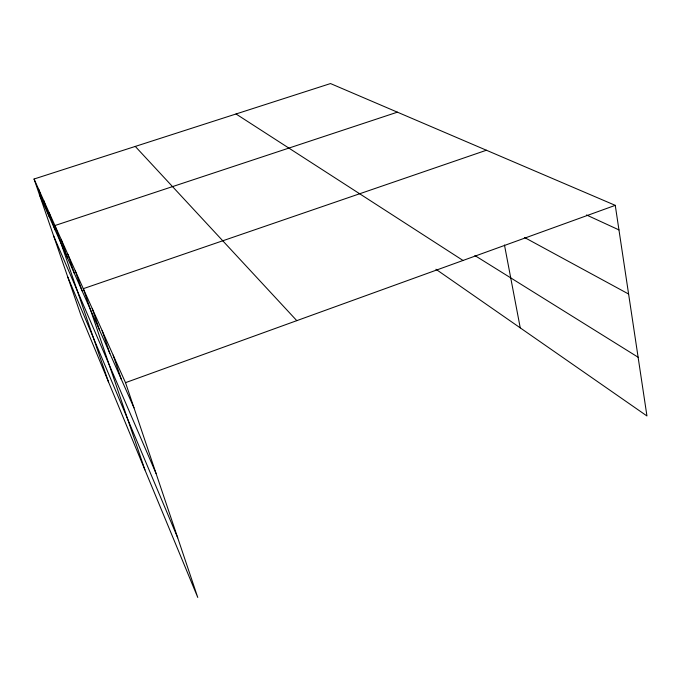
<?xml version="1.0" encoding="UTF-8"?>
<svg xmlns="http://www.w3.org/2000/svg" width="681" height="681" viewBox="0 0 681 681"><rect width="100%" height="100%" fill="white"/><g stroke="black" fill="none" stroke-linecap="round" stroke-linejoin="round"><path stroke-width="1.02" d="M615.258 205.347L330.506 83.559L34.05 179.018L125.517 382.662L615.258 205.347L646.95 415.963L435.917 269.242M486.413 150.237L83.303 288.676L144.917 469.873M397.398 112.169L54.94 225.539L108.5 381.947M586.494 214.966L618.952 229.906M524.413 237.431L628.606 294.03M474.878 255.537L638.114 357.236M236.018 113.982L463.02 260.465M135.281 146.424L296.797 320.649M39.413 194.613L133.995 407.851M53.586 235.796L156.051 473.448M67.777 277.048L177.707 537.828M49.083 212.489L55.008 229.778M43.678 200.469L49.407 217.145M38.689 189.344L44.222 205.458M34.05 179.018L81.175 315.984L197.762 597.441L125.517 382.662M67.853 254.285L74.45 273.617M61.12 239.295L67.487 257.903M92.224 308.536L99.647 330.421M75.216 270.672L82.069 290.796M113.14 355.107L121.235 379.096M102.116 330.557L109.862 353.448M504.468 245.007L520.25 327.876"/></g></svg>
